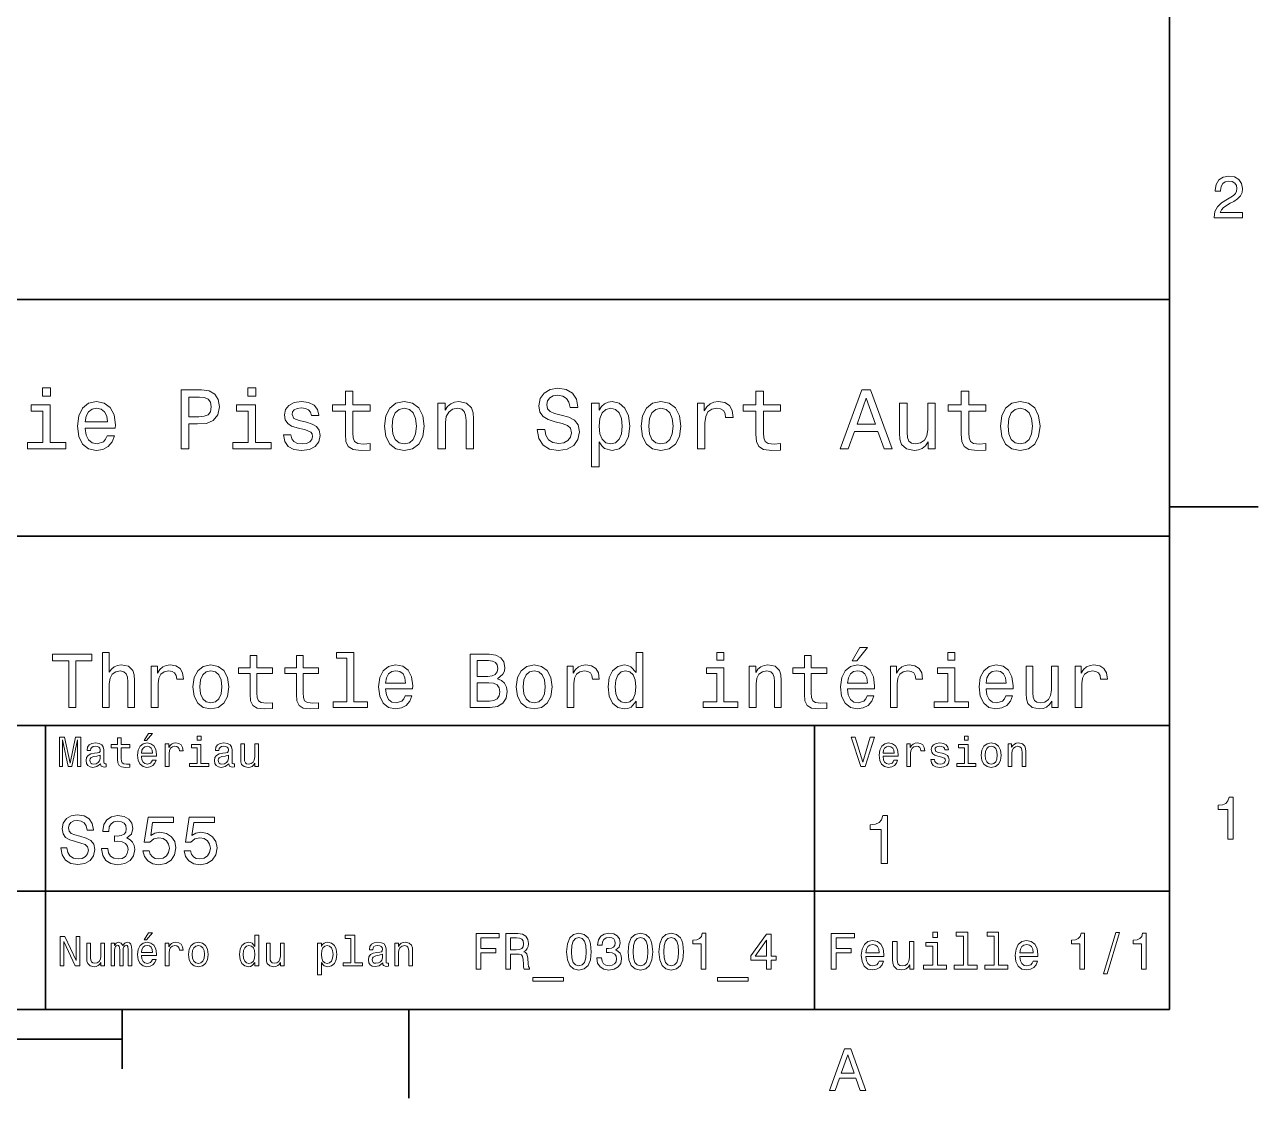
# Model space of a CAD drawing. Extents: x 0 to 297, y 0 to 210.
# Drawn here: x 190.3 to 294.5, y 2.5 to 93.2 of the extents above; entities that cross this region are included whole.
import ezdxf

# ---------------------------------------------------------------- set-up
doc = ezdxf.new("R2010")
doc.units = 0

msp = doc.modelspace()

# ---------------------------------------------------------------- linework, layer by layer
at = {"color": 7, "lineweight": 35}
for p, q in [((287, 10), (287, 200)), ((97, 70), (287, 70)), ((287, 70), (287, 10)), ((162, 50), (287, 50)), ((162, 34), (287, 34)), ((257, 10), (257, 34)), ((162, 20), (287, 20)), ((10, 10), (287, 10)), ((97, 10), (287, 10)), ((98.5, 7.5), (198.5, 7.5))]:
    msp.add_line(p, q, dxfattribs=at)
at = {"color": 7, "lineweight": 35, "ltscale": 0.1875}
for p, q in [((287, 52.5), (294.5, 52.5)), ((222.699997, 10), (222.699997, 2.5))]:
    msp.add_line(p, q, dxfattribs=at)
at = {"color": 7, "lineweight": 35, "ltscale": 0.35}
msp.add_line((192, 20), (192, 34), dxfattribs=at)
at = {"color": 7, "lineweight": 35, "ltscale": 0.25}
msp.add_line((192, 10), (192, 20), dxfattribs=at)
at = {"color": 7, "lineweight": 35, "ltscale": 0.125}
msp.add_line((198.5, 10), (198.5, 5), dxfattribs=at)
at = {"color": 7, "lineweight": 13}
for points in [[(290.76947, 76.916786), (293.175079, 76.916786), (293.175079, 77.350502), (291.273773, 77.350502), (291.3797, 77.587532), (291.561249, 77.784218), (292.121033, 78.142288), (292.418579, 78.293587), (292.751434, 78.510445), (292.988464, 78.762604), (293.124634, 79.060158), (293.175079, 79.398056), (293.089355, 79.821686), (292.852325, 80.154541), (292.489197, 80.366356), (292.020172, 80.442001), (291.536041, 80.35627), (291.167877, 80.119232), (290.930847, 79.740997), (290.850159, 79.241714), (290.850159, 79.171112), (291.309082, 79.171112), (291.309082, 79.211456), (291.354462, 79.554398), (291.490631, 79.806557), (291.707489, 79.967941), (291.994965, 80.023415), (292.287476, 79.972984), (292.504333, 79.846901), (292.645538, 79.650215), (292.695984, 79.403099), (292.660675, 79.171112), (292.56485, 78.974426), (292.403473, 78.802956), (292.181549, 78.651657), (291.884003, 78.490273), (291.389771, 78.177589), (291.041779, 77.844742), (290.835022, 77.441284), (290.76947, 76.931915)], [(192.439484, 62.554031), (191.769455, 62.554031), (191.769455, 61.833572), (192.439484, 61.833572)], [(209.788177, 62.554031), (209.118149, 62.554031), (209.118149, 61.833572), (209.788177, 61.833572)], [(203.462524, 57.381123), (204.125351, 57.381123), (204.125351, 59.492073), (204.860229, 59.492073), (205.602295, 59.528095), (206.193085, 59.780258), (206.574921, 60.270172), (206.704605, 60.940201), (206.603745, 61.559795), (206.315552, 62.013687), (205.840057, 62.287464), (205.191635, 62.381123), (203.462524, 62.381123)], [(205.01152, 61.76873), (205.443802, 61.725502), (205.760803, 61.588615), (205.94812, 61.336452), (206.01297, 60.940201), (205.940918, 60.522331), (205.746399, 60.270172), (205.414978, 60.140488), (204.96109, 60.104465), (204.125351, 60.104465), (204.125351, 61.76873)], [(217.353027, 60.579971), (217.353027, 58.64193), (217.396255, 58.015129), (217.597992, 57.582851), (218.001434, 57.330688), (218.685883, 57.244236), (219.43515, 57.280258), (219.43515, 57.827808), (218.887604, 57.78458), (218.390488, 57.842216), (218.123917, 58.022331), (218.008652, 58.324928), (217.98703, 58.75), (217.98703, 60.579971), (219.43515, 60.579971), (219.43515, 61.120316), (217.98703, 61.120316), (217.98703, 62.251438), (217.353027, 62.251438), (217.353027, 61.120316), (216.257935, 61.120316), (216.257935, 60.579971)], [(234.20462, 59.030979), (233.548996, 59.030979), (233.693085, 58.267288), (234.053314, 57.70533), (234.608078, 57.366714), (235.357361, 57.244236), (236.099426, 57.359509), (236.654175, 57.67651), (237.007202, 58.17363), (237.136902, 58.82925), (237.028824, 59.420029), (236.726227, 59.801872), (236.236313, 60.054031), (235.580704, 60.241352), (235.018738, 60.378242), (234.651306, 60.536743), (234.442368, 60.767288), (234.377533, 61.127522), (234.442368, 61.451729), (234.629684, 61.696686), (234.917877, 61.862389), (235.314133, 61.920029), (235.71759, 61.84798), (236.034592, 61.653458), (236.24353, 61.32925), (236.344391, 60.889767), (237, 60.889767), (237, 60.904179), (236.884735, 61.581409), (236.546112, 62.085732), (236.01297, 62.402737), (235.292511, 62.510807), (234.644104, 62.402737), (234.139771, 62.100143), (233.815567, 61.631844), (233.700287, 61.026657), (233.793961, 60.486309), (234.067734, 60.118874), (234.5, 59.873917), (235.09079, 59.6866), (235.674362, 59.520893), (236.113831, 59.362389), (236.380402, 59.131844), (236.47406, 58.757202), (236.387619, 58.375359), (236.164276, 58.087173), (235.825653, 57.907059), (235.386169, 57.849422), (234.896255, 57.928673), (234.521622, 58.159222), (234.283875, 58.533859)], [(252.05043, 60.579971), (252.05043, 58.64193), (252.093658, 58.015129), (252.29538, 57.582851), (252.698853, 57.330688), (253.383286, 57.244236), (254.132568, 57.280258), (254.132568, 57.827808), (253.585022, 57.78458), (253.087891, 57.842216), (252.82132, 58.022331), (252.706055, 58.324928), (252.684448, 58.75), (252.684448, 60.579971), (254.132568, 60.579971), (254.132568, 61.120316), (252.684448, 61.120316), (252.684448, 62.251438), (252.05043, 62.251438), (252.05043, 61.120316), (250.955322, 61.120316), (250.955322, 60.579971)], [(259.175781, 57.381123), (259.838623, 57.381123), (260.364563, 58.850864), (262.360229, 58.850864), (262.886169, 57.381123), (263.563416, 57.381123), (261.733429, 62.388329), (260.998566, 62.388329)], [(260.595093, 59.463257), (261.365997, 61.667866), (262.136902, 59.463257)], [(269.399109, 60.579971), (269.399109, 58.64193), (269.442352, 58.015129), (269.644073, 57.582851), (270.047546, 57.330688), (270.731995, 57.244236), (271.481262, 57.280258), (271.481262, 57.827808), (270.933716, 57.78458), (270.436584, 57.842216), (270.170013, 58.022331), (270.054749, 58.324928), (270.033142, 58.75), (270.033142, 60.579971), (271.481262, 60.579971), (271.481262, 61.120316), (270.033142, 61.120316), (270.033142, 62.251438), (269.399109, 62.251438), (269.399109, 61.120316), (268.304016, 61.120316), (268.304016, 60.579971)], [(192.417862, 57.914265), (192.417862, 61.120316), (190.789627, 61.120316), (190.789627, 60.579971), (191.783859, 60.579971), (191.783859, 57.914265), (190.48703, 57.914265), (190.48703, 57.381123), (193.729111, 57.381123), (193.729111, 57.914265)], [(195.37175, 59.131844), (197.907776, 59.131844), (197.914978, 59.427231), (197.799713, 60.255764), (197.482712, 60.875359), (196.978378, 61.25), (196.30835, 61.386887), (195.65274, 61.242794), (195.148407, 60.839336), (194.824203, 60.183716), (194.708923, 59.319164), (194.817001, 58.432995), (195.141205, 57.78458), (195.638321, 57.381123), (196.286743, 57.244236), (196.848694, 57.337894), (197.309799, 57.582851), (197.648407, 57.971901), (197.842941, 58.490631), (197.216141, 58.490631), (197.086456, 58.20245), (196.899139, 57.986309), (196.365997, 57.8134), (195.955322, 57.892651), (195.645538, 58.14481), (195.443802, 58.555473), (195.37175, 59.110229)], [(195.37175, 59.664986), (195.451004, 60.162102), (195.645538, 60.529537), (195.940918, 60.75288), (196.329971, 60.83213), (196.711807, 60.75288), (197.007202, 60.529537), (197.187317, 60.162102), (197.252167, 59.664986)], [(209.766571, 57.914265), (209.766571, 61.120316), (208.138321, 61.120316), (208.138321, 60.579971), (209.132568, 60.579971), (209.132568, 57.914265), (207.835724, 57.914265), (207.835724, 57.381123), (211.077805, 57.381123), (211.077805, 57.914265)], [(214.060516, 59.636166), (213.44812, 59.780258), (212.994232, 59.945965), (212.842941, 60.28458), (212.886169, 60.522331), (213.03746, 60.695244), (213.282425, 60.803314), (213.635437, 60.846542), (213.97406, 60.803314), (214.240631, 60.67363), (214.413544, 60.479107), (214.485596, 60.219738), (215.105194, 60.219738), (215.105194, 60.23415), (214.997116, 60.70245), (214.701721, 61.069885), (214.240631, 61.30043), (213.635437, 61.386887), (213.023056, 61.30043), (212.57637, 61.062679), (212.29538, 60.709652), (212.208939, 60.262966), (212.273773, 59.830688), (212.475494, 59.528095), (212.806915, 59.311958), (213.289627, 59.16066), (213.995682, 58.987751), (214.427948, 58.807636), (214.543228, 58.663544), (214.586456, 58.447407), (214.521606, 58.180836), (214.348694, 57.979107), (214.067719, 57.849422), (213.693085, 57.806194), (213.296829, 57.849422), (213.008636, 58.000721), (212.814117, 58.245674), (212.734863, 58.584293), (212.122482, 58.584293), (212.223343, 58.007923), (212.518738, 57.590057), (212.98703, 57.337894), (213.635437, 57.244236), (214.312683, 57.337894), (214.809799, 57.590057), (215.112396, 57.993515), (215.220459, 58.519451), (215.141205, 58.973343), (214.917862, 59.283138), (214.55043, 59.484871)], [(220.65274, 59.311958), (220.768005, 58.432995), (221.099426, 57.78458), (221.625366, 57.381123), (222.331421, 57.244236), (223.030258, 57.381123), (223.556198, 57.777374), (223.887604, 58.425793), (224.010086, 59.311958), (223.887604, 60.190922), (223.556198, 60.846542), (223.030258, 61.242794), (222.331421, 61.386887), (221.625366, 61.242794), (221.099426, 60.839336), (220.768005, 60.190922)], [(221.301147, 59.319164), (221.365997, 59.967579), (221.567719, 60.435879), (221.891937, 60.72406), (222.331421, 60.824928), (222.763687, 60.72406), (223.087891, 60.443081), (223.289627, 59.967579), (223.361679, 59.319164), (223.289627, 58.663544), (223.087891, 58.188038), (222.763687, 57.899853), (222.331421, 57.806194), (221.891937, 57.899853), (221.567719, 58.188038), (221.365997, 58.663544)], [(225.177246, 57.381123), (225.811249, 57.381123), (225.811249, 59.614552), (225.876083, 60.12608), (226.085022, 60.500717), (226.409225, 60.731266), (226.841507, 60.817722), (227.187317, 60.745674), (227.403458, 60.551151), (227.511536, 60.226944), (227.547546, 59.794666), (227.547546, 57.381123), (228.181564, 57.381123), (228.181564, 59.924351), (228.15274, 60.435879), (228.023056, 60.86095), (227.597992, 61.25), (226.935165, 61.386887), (226.567719, 61.336452), (226.257935, 61.199566), (225.991364, 60.969017), (225.782425, 60.659222), (225.782425, 61.25), (225.177246, 61.25)], [(238.786743, 60.652016), (238.786743, 61.25), (238.15274, 61.25), (238.15274, 55.882565), (238.786743, 55.882565), (238.786743, 57.971901), (239.010101, 57.633286), (239.262253, 57.409943), (239.896271, 57.244236), (240.50145, 57.381123), (240.976959, 57.791786), (241.286743, 58.440201), (241.402023, 59.319164), (241.286743, 60.190922), (240.976959, 60.839336), (240.50145, 61.242794), (239.896271, 61.386887), (239.550446, 61.343658), (239.255051, 61.206772), (239.002899, 60.976223)], [(239.788193, 57.8134), (239.363129, 57.907059), (239.053314, 58.195244), (238.858795, 58.663544), (238.793945, 59.319164), (238.858795, 59.967579), (239.053314, 60.435879), (239.363129, 60.716858), (239.788193, 60.817722), (240.177246, 60.716858), (240.48703, 60.428673), (240.681564, 59.960373), (240.753601, 59.319164), (240.681564, 58.67075), (240.48703, 58.195244), (240.177246, 57.907059)], [(242.338623, 59.311958), (242.453888, 58.432995), (242.785309, 57.78458), (243.311249, 57.381123), (244.017303, 57.244236), (244.716141, 57.381123), (245.242081, 57.777374), (245.573486, 58.425793), (245.695969, 59.311958), (245.573486, 60.190922), (245.242081, 60.846542), (244.716141, 61.242794), (244.017303, 61.386887), (243.311249, 61.242794), (242.785309, 60.839336), (242.453888, 60.190922)], [(242.98703, 59.319164), (243.05188, 59.967579), (243.253601, 60.435879), (243.57782, 60.72406), (244.017303, 60.824928), (244.449585, 60.72406), (244.773773, 60.443081), (244.97551, 59.967579), (245.047546, 59.319164), (244.97551, 58.663544), (244.773773, 58.188038), (244.449585, 57.899853), (244.017303, 57.806194), (243.57782, 57.899853), (243.253601, 58.188038), (243.05188, 58.663544)], [(247.100861, 57.381123), (247.734863, 57.381123), (247.734863, 59.592937), (247.799713, 60.12608), (247.994232, 60.507923), (248.311249, 60.738472), (248.736313, 60.817722), (249.053314, 60.767288), (249.291077, 60.623199), (249.435165, 60.378242), (249.485596, 60.046829), (250.126801, 60.046829), (250.040344, 60.630402), (249.802597, 61.048271), (249.406342, 61.30043), (248.865997, 61.386887), (248.498566, 61.32925), (248.181549, 61.185158), (247.900574, 60.940201), (247.677246, 60.608788), (247.677246, 61.25), (247.100861, 61.25)], [(267.194519, 61.25), (266.560516, 61.25), (266.560516, 59.016571), (266.488464, 58.497837), (266.279541, 58.123196), (265.955322, 57.892651), (265.530243, 57.820602), (265.19165, 57.878242), (264.975494, 58.051151), (264.853027, 58.346542), (264.824219, 58.764408), (264.824219, 61.25), (264.190186, 61.25), (264.190186, 58.706772), (264.211792, 58.195244), (264.348694, 57.770172), (264.766571, 57.381123), (265.436584, 57.244236), (265.796814, 57.294666), (266.106628, 57.424351), (266.373199, 57.647694), (266.589325, 57.971901), (266.589325, 57.381123), (267.194519, 57.381123)], [(272.698853, 59.311958), (272.814117, 58.432995), (273.145508, 57.78458), (273.671448, 57.381123), (274.377502, 57.244236), (275.076355, 57.381123), (275.602295, 57.777374), (275.933716, 58.425793), (276.056183, 59.311958), (275.933716, 60.190922), (275.602295, 60.846542), (275.076355, 61.242794), (274.377502, 61.386887), (273.671448, 61.242794), (273.145508, 60.839336), (272.814117, 60.190922)], [(273.34726, 59.319164), (273.412109, 59.967579), (273.613831, 60.435879), (273.938019, 60.72406), (274.377502, 60.824928), (274.809784, 60.72406), (275.134003, 60.443081), (275.335724, 59.967579), (275.407776, 59.319164), (275.335724, 58.663544), (275.134003, 58.188038), (274.809784, 57.899853), (274.377502, 57.806194), (273.938019, 57.899853), (273.613831, 58.188038), (273.412109, 58.663544)], [(193.97406, 35.530258), (194.570602, 35.530258), (194.570602, 39.485588), (195.932281, 39.485588), (195.932281, 40.030258), (192.605911, 40.030258), (192.605911, 39.485588), (193.97406, 39.485588)], [(196.833572, 35.530258), (197.404175, 35.530258), (197.404175, 37.540344), (197.46254, 38.000721), (197.650574, 38.337894), (197.942368, 38.545387), (198.331421, 38.623199), (198.642654, 38.558357), (198.837173, 38.383286), (198.934433, 38.091499), (198.966858, 37.70245), (198.966858, 35.530258), (199.53746, 35.530258), (199.53746, 37.819164), (199.511536, 38.279537), (199.394806, 38.662102), (199.012253, 39.012245), (198.41571, 39.135445), (198.091492, 39.090057), (197.812683, 38.966858), (197.579254, 38.772331), (197.404175, 38.506485), (197.404175, 40.185879), (196.833572, 40.185879)], [(209.309082, 38.409222), (209.309082, 36.664986), (209.347977, 36.100864), (209.529541, 35.711815), (209.892654, 35.484871), (210.508636, 35.407059), (211.182999, 35.43948), (211.182999, 35.932274), (210.690201, 35.893372), (210.242798, 35.945244), (210.002884, 36.107349), (209.899139, 36.379681), (209.879684, 36.762245), (209.879684, 38.409222), (211.182999, 38.409222), (211.182999, 38.895531), (209.879684, 38.895531), (209.879684, 39.913544), (209.309082, 39.913544), (209.309082, 38.895531), (208.323486, 38.895531), (208.323486, 38.409222)], [(213.21254, 38.409222), (213.21254, 36.664986), (213.251434, 36.100864), (213.432999, 35.711815), (213.796112, 35.484871), (214.412109, 35.407059), (215.086456, 35.43948), (215.086456, 35.932274), (214.593658, 35.893372), (214.146255, 35.945244), (213.906342, 36.107349), (213.802597, 36.379681), (213.783142, 36.762245), (213.783142, 38.409222), (215.086456, 38.409222), (215.086456, 38.895531), (213.783142, 38.895531), (213.783142, 39.913544), (213.21254, 39.913544), (213.21254, 38.895531), (212.226944, 38.895531), (212.226944, 38.409222)], [(217.485596, 39.706051), (217.485596, 36.010086), (216.311951, 36.010086), (216.311951, 35.530258), (219.223343, 35.530258), (219.223343, 36.010086), (218.056198, 36.010086), (218.056198, 40.185879), (216.590775, 40.185879), (216.590775, 39.706051)], [(230.213974, 37.961815), (230.667862, 38.337894), (230.784576, 38.590778), (230.823486, 38.902016), (230.739197, 39.388329), (230.486313, 39.738472), (230.077805, 39.95245), (229.507202, 40.030258), (227.905609, 40.030258), (227.905609, 35.530258), (229.597977, 35.530258), (230.201004, 35.621037), (230.648407, 35.886887), (230.927231, 36.308357), (231.02449, 36.87896), (230.966125, 37.261528), (230.810516, 37.57925), (230.557632, 37.812679)], [(241.911377, 36.068443), (241.911377, 35.530258), (242.481995, 35.530258), (242.481995, 40.185879), (241.917862, 40.185879), (241.917862, 38.480545), (241.483429, 38.973343), (241.217575, 39.090057), (240.912811, 39.135445), (240.361664, 39.005764), (239.933716, 38.642651), (239.654907, 38.059078), (239.557632, 37.274494), (239.654907, 36.489914), (239.933716, 35.899857), (240.361664, 35.530258), (240.912811, 35.407059), (241.217575, 35.45245), (241.489914, 35.569164)], [(249.342224, 40.185879), (248.739197, 40.185879), (248.739197, 39.537464), (249.342224, 39.537464)], [(256.150574, 38.409222), (256.150574, 36.664986), (256.189484, 36.100864), (256.371033, 35.711815), (256.734131, 35.484871), (257.350159, 35.407059), (258.024475, 35.43948), (258.024475, 35.932274), (257.531677, 35.893372), (257.08429, 35.945244), (256.84436, 36.107349), (256.740631, 36.379681), (256.721191, 36.762245), (256.721191, 38.409222), (258.024475, 38.409222), (258.024475, 38.895531), (256.721191, 38.895531), (256.721191, 39.913544), (256.150574, 39.913544), (256.150574, 38.895531), (255.164978, 38.895531), (255.164978, 38.409222)], [(260.183716, 39.485588), (260.566284, 39.485588), (261.46759, 40.587894), (260.832123, 40.587894)], [(268.859497, 40.185879), (268.25647, 40.185879), (268.25647, 39.537464), (268.859497, 39.537464)], [(200.951004, 35.530258), (201.521606, 35.530258), (201.521606, 37.520893), (201.579971, 38.000721), (201.755035, 38.344379), (202.040344, 38.551872), (202.422913, 38.623199), (202.708221, 38.577808), (202.922195, 38.448124), (203.05188, 38.227665), (203.09726, 37.929394), (203.674347, 37.929394), (203.596542, 38.454609), (203.382568, 38.830692), (203.02594, 39.057636), (202.539627, 39.135445), (202.208939, 39.083572), (201.92363, 38.953888), (201.670746, 38.733429), (201.469742, 38.435158), (201.469742, 39.012245), (200.951004, 39.012245)], [(204.471893, 37.268009), (204.575653, 36.476944), (204.873917, 35.893372), (205.34726, 35.530258), (205.982712, 35.407059), (206.611664, 35.530258), (207.085022, 35.886887), (207.383286, 36.470459), (207.493515, 37.268009), (207.383286, 38.059078), (207.085022, 38.649136), (206.611664, 39.005764), (205.982712, 39.135445), (205.34726, 39.005764), (204.873917, 38.642651), (204.575653, 38.059078)], [(205.055481, 37.274494), (205.113831, 37.858067), (205.29538, 38.279537), (205.587173, 38.538902), (205.982712, 38.629681), (206.371765, 38.538902), (206.663544, 38.286022), (206.845093, 37.858067), (206.909943, 37.274494), (206.845093, 36.684437), (206.663544, 36.256481), (206.371765, 35.997116), (205.982712, 35.912823), (205.587173, 35.997116), (205.29538, 36.256481), (205.113831, 36.684437)], [(220.753601, 37.105907), (223.036011, 37.105907), (223.042511, 37.371758), (222.938751, 38.117435), (222.653458, 38.675072), (222.19957, 39.012245), (221.596542, 39.135445), (221.006485, 39.005764), (220.552582, 38.642651), (220.260803, 38.052593), (220.157059, 37.274494), (220.254318, 36.476944), (220.546112, 35.893372), (220.993515, 35.530258), (221.577087, 35.407059), (222.082855, 35.491352), (222.497833, 35.711815), (222.802582, 36.061958), (222.977661, 36.528816), (222.413544, 36.528816), (222.296829, 36.269451), (222.128235, 36.074928), (221.648407, 35.919308), (221.278809, 35.990631), (221, 36.217579), (220.818436, 36.587173), (220.753601, 37.086452)], [(220.753601, 37.585735), (220.824921, 38.033138), (221, 38.363831), (221.265839, 38.564842), (221.615997, 38.636166), (221.959656, 38.564842), (222.225494, 38.363831), (222.387604, 38.033138), (222.445953, 37.585735)], [(229.384003, 38.162823), (228.502167, 38.162823), (228.502167, 39.492073), (229.435883, 39.492073), (229.786011, 39.453171), (230.03241, 39.336452), (230.181549, 39.135445), (230.233429, 38.837173), (230.175064, 38.538902), (230.01944, 38.331409), (229.753601, 38.201729)], [(231.796112, 37.268009), (231.899857, 36.476944), (232.19812, 35.893372), (232.671463, 35.530258), (233.306915, 35.407059), (233.935883, 35.530258), (234.40921, 35.886887), (234.707489, 36.470459), (234.817719, 37.268009), (234.707489, 38.059078), (234.40921, 38.649136), (233.935883, 39.005764), (233.306915, 39.135445), (232.671463, 39.005764), (232.19812, 38.642651), (231.899857, 38.059078)], [(232.379669, 37.274494), (232.438034, 37.858067), (232.619598, 38.279537), (232.911377, 38.538902), (233.306915, 38.629681), (233.695953, 38.538902), (233.987747, 38.286022), (234.169312, 37.858067), (234.234146, 37.274494), (234.169312, 36.684437), (233.987747, 36.256481), (233.695953, 35.997116), (233.306915, 35.912823), (232.911377, 35.997116), (232.619598, 36.256481), (232.438034, 36.684437)], [(236.082123, 35.530258), (236.65274, 35.530258), (236.65274, 37.520893), (236.71109, 38.000721), (236.886169, 38.344379), (237.171478, 38.551872), (237.554031, 38.623199), (237.839325, 38.577808), (238.053314, 38.448124), (238.182999, 38.227665), (238.228394, 37.929394), (238.805481, 37.929394), (238.727661, 38.454609), (238.513687, 38.830692), (238.157059, 39.057636), (237.670746, 39.135445), (237.340057, 39.083572), (237.054749, 38.953888), (236.80188, 38.733429), (236.600861, 38.435158), (236.600861, 39.012245), (236.082123, 39.012245)], [(241.010086, 38.623199), (241.386169, 38.532421), (241.671478, 38.279537), (241.840057, 37.858067), (241.904907, 37.274494), (241.840057, 36.684437), (241.671478, 36.262966), (241.386169, 36.003601), (241.010086, 35.919308), (240.653458, 36.003601), (240.381119, 36.262966), (240.199554, 36.690922), (240.141205, 37.274494), (240.199554, 37.851585), (240.381119, 38.273052), (240.653458, 38.532421)], [(249.322754, 36.010086), (249.322754, 38.895531), (247.857346, 38.895531), (247.857346, 38.409222), (248.752167, 38.409222), (248.752167, 36.010086), (247.585022, 36.010086), (247.585022, 35.530258), (250.502869, 35.530258), (250.502869, 36.010086)], [(251.481995, 35.530258), (252.052582, 35.530258), (252.052582, 37.540344), (252.110947, 38.000721), (252.298981, 38.337894), (252.590775, 38.545387), (252.979828, 38.623199), (253.291061, 38.558357), (253.485596, 38.383286), (253.582855, 38.091499), (253.615265, 37.70245), (253.615265, 35.530258), (254.185883, 35.530258), (254.185883, 37.819164), (254.159943, 38.279537), (254.043213, 38.662102), (253.66066, 39.012245), (253.064117, 39.135445), (252.733429, 39.090057), (252.454605, 38.966858), (252.214691, 38.759365), (252.026657, 38.480545), (252.026657, 39.012245), (251.481995, 39.012245)], [(259.788177, 37.105907), (262.070618, 37.105907), (262.077087, 37.371758), (261.973328, 38.117435), (261.688049, 38.675072), (261.234131, 39.012245), (260.631104, 39.135445), (260.041077, 39.005764), (259.587158, 38.642651), (259.29538, 38.052593), (259.19165, 37.274494), (259.28891, 36.476944), (259.580688, 35.893372), (260.028076, 35.530258), (260.611664, 35.407059), (261.117432, 35.491352), (261.53241, 35.711815), (261.837158, 36.061958), (262.012238, 36.528816), (261.44812, 36.528816), (261.331421, 36.269451), (261.162811, 36.074928), (260.682983, 35.919308), (260.313385, 35.990631), (260.034576, 36.217579), (259.853027, 36.587173), (259.788177, 37.086452)], [(259.788177, 37.585735), (259.859497, 38.033138), (260.034576, 38.363831), (260.300415, 38.564842), (260.650574, 38.636166), (260.994232, 38.564842), (261.260071, 38.363831), (261.42218, 38.033138), (261.48053, 37.585735)], [(263.406342, 35.530258), (263.976929, 35.530258), (263.976929, 37.520893), (264.035278, 38.000721), (264.210388, 38.344379), (264.495667, 38.551872), (264.878235, 38.623199), (265.163544, 38.577808), (265.377502, 38.448124), (265.507202, 38.227665), (265.552582, 37.929394), (266.129669, 37.929394), (266.05188, 38.454609), (265.837891, 38.830692), (265.481262, 39.057636), (264.994934, 39.135445), (264.664246, 39.083572), (264.378967, 38.953888), (264.126068, 38.733429), (263.925049, 38.435158), (263.925049, 39.012245), (263.406342, 39.012245)], [(268.840057, 36.010086), (268.840057, 38.895531), (267.374634, 38.895531), (267.374634, 38.409222), (268.26944, 38.409222), (268.26944, 36.010086), (267.102295, 36.010086), (267.102295, 35.530258), (270.020172, 35.530258), (270.020172, 36.010086)], [(271.498535, 37.105907), (273.780975, 37.105907), (273.787476, 37.371758), (273.683716, 38.117435), (273.398407, 38.675072), (272.944519, 39.012245), (272.341492, 39.135445), (271.751434, 39.005764), (271.297546, 38.642651), (271.005768, 38.052593), (270.902008, 37.274494), (270.999268, 36.476944), (271.291077, 35.893372), (271.738464, 35.530258), (272.322021, 35.407059), (272.82782, 35.491352), (273.242798, 35.711815), (273.547546, 36.061958), (273.722626, 36.528816), (273.158508, 36.528816), (273.041779, 36.269451), (272.873199, 36.074928), (272.393372, 35.919308), (272.023773, 35.990631), (271.744934, 36.217579), (271.563385, 36.587173), (271.498535, 37.086452)], [(271.498535, 37.585735), (271.569885, 38.033138), (271.744934, 38.363831), (272.010803, 38.564842), (272.360962, 38.636166), (272.70459, 38.564842), (272.970459, 38.363831), (273.132568, 38.033138), (273.190918, 37.585735)], [(277.587158, 39.012245), (277.016571, 39.012245), (277.016571, 37.002159), (276.951721, 36.535301), (276.763672, 36.198124), (276.471893, 35.990631), (276.089325, 35.925793), (275.784576, 35.977665), (275.590057, 36.133286), (275.479828, 36.399136), (275.453888, 36.775215), (275.453888, 39.012245), (274.88327, 39.012245), (274.88327, 36.723343), (274.90274, 36.262966), (275.02594, 35.880402), (275.402008, 35.530258), (276.005035, 35.407059), (276.329254, 35.45245), (276.608063, 35.569164), (276.847961, 35.770172), (277.042511, 36.061958), (277.042511, 35.530258), (277.587158, 35.530258)], [(279.020172, 35.530258), (279.590759, 35.530258), (279.590759, 37.520893), (279.649109, 38.000721), (279.824219, 38.344379), (280.109497, 38.551872), (280.492065, 38.623199), (280.777374, 38.577808), (280.991333, 38.448124), (281.121033, 38.227665), (281.166412, 37.929394), (281.7435, 37.929394), (281.66571, 38.454609), (281.451721, 38.830692), (281.095093, 39.057636), (280.608765, 39.135445), (280.278076, 39.083572), (279.992798, 38.953888), (279.739899, 38.733429), (279.538879, 38.435158), (279.538879, 39.012245), (279.020172, 39.012245)], [(229.526657, 36.068443), (228.502167, 36.068443), (228.502167, 37.618156), (229.468292, 37.618156), (229.876801, 37.572765), (230.168579, 37.4366), (230.343658, 37.203171), (230.402008, 36.865993), (230.343658, 36.509365), (230.181549, 36.262966), (229.90921, 36.113831)], [(193.183716, 30.530979), (193.46109, 30.530979), (193.46109, 32.80043), (193.929398, 30.530979), (194.239197, 30.530979), (194.703888, 32.80043), (194.703888, 30.530979), (194.984863, 30.530979), (194.984863, 33.030979), (194.545395, 33.030979), (194.08429, 30.826368), (193.626801, 33.030979), (193.183716, 33.030979)], [(196.656342, 30.78314), (196.656342, 30.772333), (196.674347, 30.649855), (196.728394, 30.5634), (196.955338, 30.494957), (197.131851, 30.523775), (197.131851, 30.768732), (197.056198, 30.757925), (196.955338, 30.804754), (196.937317, 30.948847), (196.937317, 31.950287), (196.894089, 32.206051), (196.768005, 32.386166), (196.548264, 32.494236), (196.23848, 32.533859), (195.935883, 32.490635), (195.71254, 32.368156), (195.572052, 32.177231), (195.525223, 31.925072), (195.525223, 31.903458), (195.809799, 31.903458), (195.835022, 32.054756), (195.914261, 32.162823), (196.043945, 32.227665), (196.227661, 32.25288), (196.404175, 32.234871), (196.530258, 32.180836), (196.605911, 32.087173), (196.631119, 31.957493), (196.616714, 31.806194), (196.559082, 31.730547), (196.414978, 31.694523), (196.144806, 31.665705), (195.835022, 31.600864), (195.61528, 31.48559), (195.485596, 31.305475), (195.445969, 31.038904), (195.481995, 30.801151), (195.593658, 30.62464), (195.773773, 30.512968), (196.022339, 30.473343), (196.357346, 30.54899)], [(198.100861, 32.130402), (198.100861, 31.161383), (198.122482, 30.847982), (198.223343, 30.631844), (198.425079, 30.505762), (198.767288, 30.462536), (199.141937, 30.480547), (199.141937, 30.754322), (198.868149, 30.732708), (198.619598, 30.761526), (198.486313, 30.851583), (198.42868, 31.002882), (198.417862, 31.215418), (198.417862, 32.130402), (199.141937, 32.130402), (199.141937, 32.400574), (198.417862, 32.400574), (198.417862, 32.966137), (198.100861, 32.966137), (198.100861, 32.400574), (197.553314, 32.400574), (197.553314, 32.130402)], [(200.121765, 31.40634), (201.389771, 31.40634), (201.393372, 31.554033), (201.335739, 31.9683), (201.177231, 32.278099), (200.925079, 32.465416), (200.590057, 32.533859), (200.262253, 32.461815), (200.010086, 32.260086), (199.847977, 31.932276), (199.790344, 31.5), (199.844376, 31.056915), (200.006485, 30.732708), (200.255051, 30.530979), (200.579254, 30.462536), (200.860229, 30.509365), (201.090775, 30.631844), (201.260086, 30.826368), (201.357346, 31.085733), (201.043945, 31.085733), (200.979111, 30.941643), (200.885452, 30.833572), (200.618881, 30.747118), (200.413544, 30.786743), (200.258652, 30.912823), (200.157776, 31.118155), (200.121765, 31.395533)], [(200.341492, 32.728386), (200.554031, 32.728386), (201.054749, 33.340778), (200.701736, 33.340778)], [(202.131851, 30.530979), (202.448853, 30.530979), (202.448853, 31.636887), (202.481262, 31.903458), (202.578537, 32.094379), (202.73703, 32.209652), (202.94957, 32.249279), (203.108063, 32.224064), (203.226944, 32.152016), (203.298996, 32.029537), (203.324203, 31.863832), (203.644806, 31.863832), (203.601593, 32.155621), (203.482712, 32.364552), (203.284576, 32.490635), (203.014404, 32.533859), (202.830688, 32.505043), (202.672195, 32.432995), (202.531708, 32.310516), (202.420029, 32.144814), (202.420029, 32.465416), (202.131851, 32.465416)], [(205.150574, 30.79755), (205.150574, 32.400574), (204.336456, 32.400574), (204.336456, 32.130402), (204.833572, 32.130402), (204.833572, 30.79755), (204.185165, 30.79755), (204.185165, 30.530979), (205.806198, 30.530979), (205.806198, 30.79755)], [(205.161377, 33.117435), (204.82637, 33.117435), (204.82637, 32.757202), (205.161377, 32.757202)], [(207.499283, 30.78314), (207.499283, 30.772333), (207.517288, 30.649855), (207.57132, 30.5634), (207.798264, 30.494957), (207.974777, 30.523775), (207.974777, 30.768732), (207.899139, 30.757925), (207.798264, 30.804754), (207.780258, 30.948847), (207.780258, 31.950287), (207.73703, 32.206051), (207.610947, 32.386166), (207.391205, 32.494236), (207.081406, 32.533859), (206.778824, 32.490635), (206.555481, 32.368156), (206.414978, 32.177231), (206.368149, 31.925072), (206.368149, 31.903458), (206.65274, 31.903458), (206.677948, 32.054756), (206.757202, 32.162823), (206.886887, 32.227665), (207.070602, 32.25288), (207.247116, 32.234871), (207.373199, 32.180836), (207.448853, 32.087173), (207.47406, 31.957493), (207.459656, 31.806194), (207.402023, 31.730547), (207.257919, 31.694523), (206.987747, 31.665705), (206.677948, 31.600864), (206.458206, 31.48559), (206.328537, 31.305475), (206.28891, 31.038904), (206.324921, 30.801151), (206.4366, 30.62464), (206.616714, 30.512968), (206.86528, 30.473343), (207.200287, 30.54899)], [(210.010086, 32.465416), (209.693085, 32.465416), (209.693085, 31.348703), (209.657059, 31.089336), (209.552597, 30.902016), (209.390488, 30.786743), (209.177948, 30.750719), (209.008636, 30.779539), (208.900574, 30.865993), (208.83934, 31.013687), (208.824921, 31.222622), (208.824921, 32.465416), (208.507919, 32.465416), (208.507919, 31.193804), (208.518738, 30.93804), (208.587173, 30.725504), (208.796112, 30.530979), (209.131119, 30.462536), (209.311234, 30.487751), (209.466141, 30.552593), (209.599426, 30.664265), (209.707489, 30.826368), (209.707489, 30.530979), (210.010086, 30.530979)], [(261.71109, 33.03458), (261.08429, 30.905619), (260.439484, 33.03458), (260.09726, 33.03458), (260.904175, 30.530979), (261.264404, 30.530979), (262.053314, 33.03458)], [(262.784576, 31.40634), (264.052582, 31.40634), (264.056183, 31.554033), (263.998566, 31.9683), (263.840057, 32.278099), (263.587891, 32.465416), (263.252869, 32.533859), (262.925079, 32.461815), (262.672913, 32.260086), (262.510803, 31.932276), (262.453156, 31.5), (262.507202, 31.056915), (262.669312, 30.732708), (262.917877, 30.530979), (263.242065, 30.462536), (263.523041, 30.509365), (263.753601, 30.631844), (263.922913, 30.826368), (264.020172, 31.085733), (263.706787, 31.085733), (263.641937, 30.941643), (263.548279, 30.833572), (263.281708, 30.747118), (263.076355, 30.786743), (262.921478, 30.912823), (262.820618, 31.118155), (262.784576, 31.395533)], [(264.794678, 30.530979), (265.111664, 30.530979), (265.111664, 31.636887), (265.144104, 31.903458), (265.241364, 32.094379), (265.399841, 32.209652), (265.612396, 32.249279), (265.770905, 32.224064), (265.889771, 32.152016), (265.961823, 32.029537), (265.98703, 31.863832), (266.307648, 31.863832), (266.264404, 32.155621), (266.145538, 32.364552), (265.947418, 32.490635), (265.677246, 32.533859), (265.49353, 32.505043), (265.335022, 32.432995), (265.194519, 32.310516), (265.082855, 32.144814), (265.082855, 32.465416), (264.794678, 32.465416)], [(267.791779, 31.658501), (267.485596, 31.730547), (267.258636, 31.8134), (267.182983, 31.982708), (267.20462, 32.101585), (267.280273, 32.188038), (267.40274, 32.242073), (267.579254, 32.263687), (267.748566, 32.242073), (267.881836, 32.177231), (267.968292, 32.079971), (268.004333, 31.950287), (268.314117, 31.950287), (268.314117, 31.957493), (268.260101, 32.191643), (268.112396, 32.375359), (267.881836, 32.490635), (267.579254, 32.533859), (267.273041, 32.490635), (267.049713, 32.371758), (266.90921, 32.195244), (266.865997, 31.971901), (266.898407, 31.755764), (266.999268, 31.604465), (267.164978, 31.496397), (267.406342, 31.420748), (267.759369, 31.334293), (267.975494, 31.244236), (268.033142, 31.17219), (268.054749, 31.064121), (268.022339, 30.930836), (267.935883, 30.829971), (267.79538, 30.765129), (267.608063, 30.743515), (267.409943, 30.765129), (267.265839, 30.840778), (267.168579, 30.963255), (267.128967, 31.132565), (266.822754, 31.132565), (266.873199, 30.844379), (267.020905, 30.635447), (267.255035, 30.509365), (267.579254, 30.462536), (267.917877, 30.509365), (268.166412, 30.635447), (268.317719, 30.837175), (268.371765, 31.100143), (268.332123, 31.327089), (268.220459, 31.481987), (268.036743, 31.582851)], [(269.981995, 30.79755), (269.981995, 32.400574), (269.167877, 32.400574), (269.167877, 32.130402), (269.664978, 32.130402), (269.664978, 30.79755), (269.016571, 30.79755), (269.016571, 30.530979), (270.637604, 30.530979), (270.637604, 30.79755)], [(269.992798, 33.117435), (269.657776, 33.117435), (269.657776, 32.757202), (269.992798, 32.757202)], [(271.087891, 31.496397), (271.145538, 31.056915), (271.311249, 30.732708), (271.574219, 30.530979), (271.927246, 30.462536), (272.276672, 30.530979), (272.539612, 30.729107), (272.705322, 31.053314), (272.766571, 31.496397), (272.705322, 31.935879), (272.539612, 32.263687), (272.276672, 32.461815), (271.927246, 32.533859), (271.574219, 32.461815), (271.311249, 32.260086), (271.145538, 31.935879)], [(273.350159, 30.530979), (273.667145, 30.530979), (273.667145, 31.647694), (273.699554, 31.903458), (273.804047, 32.090778), (273.966125, 32.206051), (274.182281, 32.249279), (274.355194, 32.213257), (274.463257, 32.115993), (274.517303, 31.95389), (274.535309, 31.737751), (274.535309, 30.530979), (274.852295, 30.530979), (274.852295, 31.802593), (274.837891, 32.058357), (274.773041, 32.270893), (274.560516, 32.465416), (274.229095, 32.533859), (274.04538, 32.508644), (273.890503, 32.440201), (273.757202, 32.324928), (273.65274, 32.170029), (273.65274, 32.465416), (273.350159, 32.465416)], [(196.620316, 31.208212), (196.577087, 31.020893), (196.461823, 30.876801), (196.28891, 30.78314), (196.07637, 30.750719), (195.939484, 30.768732), (195.842224, 30.826368), (195.780975, 30.927233), (195.76297, 31.067722), (195.777374, 31.193804), (195.835022, 31.283861), (196.065567, 31.384726), (196.357346, 31.427954), (196.620316, 31.514408)], [(200.121765, 31.672911), (200.161377, 31.921469), (200.258652, 32.105186), (200.406342, 32.216858), (200.600861, 32.256485), (200.791794, 32.216858), (200.939484, 32.105186), (201.029541, 31.921469), (201.061966, 31.672911)], [(207.463257, 31.208212), (207.420029, 31.020893), (207.304749, 30.876801), (207.131851, 30.78314), (206.919312, 30.750719), (206.782425, 30.768732), (206.68515, 30.826368), (206.623917, 30.927233), (206.605911, 31.067722), (206.620316, 31.193804), (206.677948, 31.283861), (206.908508, 31.384726), (207.200287, 31.427954), (207.463257, 31.514408)], [(262.784576, 31.672911), (262.824219, 31.921469), (262.921478, 32.105186), (263.069153, 32.216858), (263.263702, 32.256485), (263.45462, 32.216858), (263.602295, 32.105186), (263.692352, 31.921469), (263.724792, 31.672911)], [(271.412109, 31.5), (271.444519, 31.824207), (271.54538, 32.058357), (271.707489, 32.20245), (271.927246, 32.25288), (272.143372, 32.20245), (272.305481, 32.061958), (272.406342, 31.824207), (272.442352, 31.5), (272.406342, 31.17219), (272.305481, 30.934437), (272.143372, 30.790344), (271.927246, 30.743515), (271.707489, 30.790344), (271.54538, 30.934437), (271.444519, 31.17219)], [(291.909241, 24.416786), (292.368164, 24.416786), (292.368164, 27.942001), (292.025208, 27.942001), (291.934448, 27.634365), (291.752899, 27.427593), (291.475525, 27.306557), (291.092224, 27.266211), (291.092224, 26.90814), (291.909241, 26.90814)], [(193.824203, 23.680117), (193.299713, 23.680117), (193.414978, 23.069164), (193.703171, 22.619596), (194.146973, 22.348703), (194.746399, 22.250721), (195.340057, 22.342941), (195.783859, 22.596542), (196.066284, 22.994238), (196.170029, 23.518732), (196.083572, 23.991356), (195.841492, 24.296831), (195.44957, 24.49856), (194.925079, 24.648417), (194.47551, 24.757925), (194.181549, 24.884727), (194.014404, 25.069164), (193.96254, 25.357349), (194.014404, 25.616714), (194.164261, 25.812681), (194.394806, 25.945246), (194.711823, 25.991356), (195.034576, 25.933718), (195.288177, 25.778099), (195.455338, 25.518732), (195.536026, 25.167149), (196.060516, 25.167149), (196.060516, 25.178675), (195.968292, 25.720463), (195.697403, 26.12392), (195.270889, 26.377522), (194.694519, 26.463978), (194.175797, 26.377522), (193.772339, 26.135448), (193.51297, 25.760807), (193.420746, 25.276657), (193.495682, 24.844381), (193.714691, 24.550434), (194.060516, 24.354467), (194.533142, 24.204613), (195, 24.072046), (195.351578, 23.945246), (195.564835, 23.760807), (195.639771, 23.461096), (195.570602, 23.155621), (195.391937, 22.925074), (195.121033, 22.780981), (194.769455, 22.734871), (194.377518, 22.798271), (194.077805, 22.98271), (193.887604, 23.282421)], [(196.752167, 23.616716), (196.752167, 23.57637), (196.844376, 23.023056), (197.11528, 22.60807), (197.541794, 22.342941), (198.106628, 22.244957), (198.706055, 22.342941), (199.155624, 22.596542), (199.443802, 23), (199.547546, 23.518732), (199.501434, 23.858791), (199.374634, 24.135448), (199.167145, 24.348703), (198.890488, 24.504324), (199.265137, 24.815563), (199.39769, 25.311239), (199.311234, 25.760807), (199.0634, 26.100864), (198.659943, 26.314121), (198.106628, 26.38905), (197.587891, 26.296831), (197.190201, 26.043228), (196.930832, 25.639771), (196.844376, 25.103746), (196.844376, 25.063402), (197.357346, 25.063402), (197.403458, 25.432278), (197.553314, 25.697407), (197.795395, 25.858791), (198.135452, 25.916428), (198.435165, 25.870317), (198.654175, 25.749281), (198.786743, 25.553314), (198.838623, 25.288185), (198.786743, 25.005764), (198.648422, 24.815563), (198.406342, 24.700289), (198.077805, 24.665707), (197.853027, 24.671471), (197.853027, 24.216139), (198.135452, 24.227667), (198.498566, 24.175793), (198.769455, 24.037464), (198.930832, 23.812681), (198.98848, 23.518732), (198.925079, 23.184439), (198.757919, 22.9366), (198.492798, 22.780981), (198.141205, 22.729107), (197.778091, 22.786745), (197.51297, 22.959656), (197.345825, 23.236313), (197.282425, 23.616716)], [(200.244965, 23.40346), (200.371765, 22.930836), (200.654175, 22.56196), (201.069168, 22.331413), (201.599426, 22.244957), (202.181549, 22.348703), (202.636887, 22.631124), (202.925079, 23.080692), (203.034576, 23.657061), (202.9366, 24.193085), (202.659943, 24.613834), (202.227661, 24.884727), (201.668594, 24.98271), (201.236313, 24.913546), (200.902023, 24.723343), (201.0634, 25.801153), (202.815567, 25.801153), (202.815567, 26.273777), (200.677231, 26.273777), (200.360229, 24.152739), (200.82132, 24.152739), (201.155624, 24.423632), (201.582138, 24.521614), (201.951004, 24.458214), (202.233429, 24.273777), (202.412109, 23.991356), (202.47551, 23.628242), (202.412109, 23.265131), (202.227661, 22.98271), (201.945251, 22.804035), (201.582138, 22.740635), (201.276657, 22.780981), (201.040344, 22.913546), (200.867432, 23.121038), (200.780975, 23.40346)], [(203.714691, 23.40346), (203.841492, 22.930836), (204.123917, 22.56196), (204.53891, 22.331413), (205.069168, 22.244957), (205.651291, 22.348703), (206.106628, 22.631124), (206.394806, 23.080692), (206.504318, 23.657061), (206.406342, 24.193085), (206.129684, 24.613834), (205.697403, 24.884727), (205.138336, 24.98271), (204.706055, 24.913546), (204.371765, 24.723343), (204.533142, 25.801153), (206.285309, 25.801153), (206.285309, 26.273777), (204.146973, 26.273777), (203.829971, 24.152739), (204.291061, 24.152739), (204.625366, 24.423632), (205.05188, 24.521614), (205.420746, 24.458214), (205.703171, 24.273777), (205.881851, 23.991356), (205.945251, 23.628242), (205.881851, 23.265131), (205.697403, 22.98271), (205.414978, 22.804035), (205.05188, 22.740635), (204.746399, 22.780981), (204.510086, 22.913546), (204.337173, 23.121038), (204.250717, 23.40346)], [(262.631134, 22.360231), (263.155609, 22.360231), (263.155609, 26.38905), (262.763702, 26.38905), (262.659943, 26.037464), (262.452454, 25.801153), (262.135437, 25.662825), (261.697418, 25.616714), (261.697418, 25.207493), (262.631134, 25.207493)], [(193.26297, 13.690562), (193.561966, 13.690562), (193.561966, 15.740274), (194.520172, 13.690562), (194.905624, 13.690562), (194.905624, 16.190563), (194.603027, 16.190563), (194.603027, 14.14085), (193.655624, 16.190563), (193.26297, 16.190563)], [(197.549713, 13.690562), (197.841492, 13.690562), (197.841492, 14.983789), (197.859512, 15.178314), (197.913544, 15.318804), (197.996399, 15.401657), (198.104462, 15.434078), (198.190918, 15.40526), (198.248566, 15.333214), (198.277374, 15.210735), (198.288177, 15.048632), (198.288177, 13.690562), (198.561966, 13.690562), (198.561966, 14.983789), (198.579971, 15.174712), (198.634003, 15.315202), (198.720459, 15.401657), (198.828537, 15.434078), (198.914978, 15.40526), (198.972626, 15.333214), (199.008652, 15.048632), (199.008652, 13.690562), (199.30043, 13.690562), (199.30043, 15.027018), (199.282425, 15.304395), (199.224777, 15.516932), (199.109512, 15.646614), (198.922195, 15.693444), (198.702454, 15.621398), (198.533142, 15.412464), (198.399857, 15.617796), (198.176514, 15.693444), (197.971176, 15.621398), (197.830688, 15.419669), (197.830688, 15.625), (197.549713, 15.625)], [(200.121765, 14.565923), (201.389771, 14.565923), (201.393372, 14.713617), (201.335739, 15.127882), (201.177231, 15.43768), (200.925079, 15.625), (200.590057, 15.693444), (200.262253, 15.621398), (200.010086, 15.419669), (199.847977, 15.091859), (199.790344, 14.659582), (199.844376, 14.216499), (200.006485, 13.892291), (200.255051, 13.690562), (200.579254, 13.622118), (200.860229, 13.668948), (201.090775, 13.791427), (201.260086, 13.985951), (201.357346, 14.245317), (201.043945, 14.245317), (200.979111, 14.101225), (200.885452, 13.993155), (200.618881, 13.9067), (200.413544, 13.946326), (200.258652, 14.072407), (200.157776, 14.277738), (200.121765, 14.555116)], [(200.341492, 15.887968), (200.554031, 15.887968), (201.054749, 16.50036), (200.701736, 16.50036)], [(202.131851, 13.690562), (202.448853, 13.690562), (202.448853, 14.79647), (202.481262, 15.063041), (202.578537, 15.253963), (202.73703, 15.369237), (202.94957, 15.408862), (203.108063, 15.383646), (203.226944, 15.3116), (203.298996, 15.189121), (203.324203, 15.023416), (203.644806, 15.023416), (203.601593, 15.315202), (203.482712, 15.524136), (203.284576, 15.650216), (203.014404, 15.693444), (202.830688, 15.664625), (202.672195, 15.59258), (202.531708, 15.470101), (202.420029, 15.304395), (202.420029, 15.625), (202.131851, 15.625)], [(204.087891, 14.65598), (204.145538, 14.216499), (204.311234, 13.892291), (204.574203, 13.690562), (204.927231, 13.622118), (205.276657, 13.690562), (205.539627, 13.888689), (205.705338, 14.212896), (205.766571, 14.65598), (205.705338, 15.095461), (205.539627, 15.423271), (205.276657, 15.621398), (204.927231, 15.693444), (204.574203, 15.621398), (204.311234, 15.419669), (204.145538, 15.095461)], [(209.707489, 13.989553), (209.707489, 13.690562), (210.02449, 13.690562), (210.02449, 16.277018), (209.71109, 16.277018), (209.71109, 15.329611), (209.469742, 15.603386), (209.322052, 15.668228), (209.15274, 15.693444), (208.846542, 15.621398), (208.608795, 15.419669), (208.453888, 15.095461), (208.399857, 14.659582), (208.453888, 14.223703), (208.608795, 13.895894), (208.846542, 13.690562), (209.15274, 13.622118), (209.322052, 13.647335), (209.473343, 13.712176)], [(215.323486, 15.326009), (215.323486, 15.625), (215.006485, 15.625), (215.006485, 12.941282), (215.323486, 12.941282), (215.323486, 13.985951), (215.435165, 13.816643), (215.561249, 13.704971), (215.87825, 13.622118), (216.180832, 13.690562), (216.418594, 13.895894), (216.573486, 14.220101), (216.631134, 14.659582), (216.573486, 15.095461), (216.418594, 15.419669), (216.180832, 15.621398), (215.87825, 15.693444), (215.705338, 15.67183), (215.557632, 15.603386), (215.431564, 15.488112)], [(217.823486, 16.010447), (217.823486, 13.957133), (217.171478, 13.957133), (217.171478, 13.690562), (218.78891, 13.690562), (218.78891, 13.957133), (218.140488, 13.957133), (218.140488, 16.277018), (217.32637, 16.277018), (217.32637, 16.010447)], [(220.510803, 13.942723), (220.510803, 13.931917), (220.528824, 13.809439), (220.582855, 13.722983), (220.809799, 13.654539), (220.986313, 13.683357), (220.986313, 13.928314), (220.91066, 13.917507), (220.809799, 13.964337), (220.791794, 14.10843), (220.791794, 15.109871), (220.748566, 15.365634), (220.622482, 15.54575), (220.40274, 15.653819), (220.092941, 15.693444), (219.790344, 15.650216), (219.567001, 15.527738), (219.426514, 15.336816), (219.379684, 15.084655), (219.379684, 15.063041), (219.664276, 15.063041), (219.689484, 15.214337), (219.768738, 15.322407), (219.898422, 15.387248), (220.082138, 15.412464), (220.258652, 15.394453), (220.384735, 15.340418), (220.460373, 15.246758), (220.485596, 15.117075), (220.471191, 14.965778), (220.413544, 14.89013), (220.269455, 14.854107), (219.999283, 14.825289), (219.689484, 14.760447), (219.469742, 14.645173), (219.340057, 14.465058), (219.30043, 14.198487), (219.336456, 13.960735), (219.448135, 13.784223), (219.62825, 13.672551), (219.876801, 13.632925), (220.211823, 13.708573)], [(221.530258, 13.690562), (221.84726, 13.690562), (221.84726, 14.807277), (221.879684, 15.063041), (221.984161, 15.25036), (222.146255, 15.365634), (222.362396, 15.408862), (222.535309, 15.372839), (222.643372, 15.275577), (222.697418, 15.113473), (222.715424, 14.897335), (222.715424, 13.690562), (223.032425, 13.690562), (223.032425, 14.962176), (223.018021, 15.217939), (222.953171, 15.430475), (222.740631, 15.625), (222.409225, 15.693444), (222.22551, 15.668228), (222.070618, 15.599784), (221.937317, 15.48451), (221.832855, 15.329611), (221.832855, 15.625), (221.530258, 15.625)], [(228.391922, 13.428675), (228.793945, 13.428675), (228.793945, 14.807637), (230.056198, 14.807637), (230.056198, 15.166427), (228.793945, 15.166427), (228.793945, 16.065563), (230.345825, 16.065563), (230.345825, 16.428675), (228.391922, 16.428675)], [(230.916428, 13.428675), (231.318436, 13.428675), (231.318436, 14.695246), (231.729111, 14.695246), (232.031693, 14.682277), (232.221893, 14.621758), (232.325653, 14.479107), (232.368881, 14.224064), (232.390488, 13.835014), (232.416428, 13.579971), (232.468292, 13.428675), (232.922195, 13.428675), (232.922195, 13.510807), (232.822769, 13.631845), (232.788177, 13.856628), (232.757919, 14.340778), (232.684433, 14.699568), (232.585007, 14.81196), (232.429398, 14.894093), (232.60231, 15.002162), (232.723343, 15.153459), (232.801147, 15.34366), (232.827087, 15.572767), (232.766571, 15.93588), (232.593658, 16.208214), (232.30835, 16.372478), (231.919312, 16.428675), (230.916428, 16.428675)], [(231.806915, 16.061239), (232.070602, 16.035303), (232.256485, 15.953171), (232.373199, 15.801874), (232.412109, 15.564121), (232.368881, 15.313401), (232.252167, 15.162104), (232.053314, 15.084294), (231.780975, 15.06268), (231.318436, 15.06268), (231.318436, 16.061239)], [(236.043228, 14.894093), (236.108063, 14.215418), (236.311234, 13.731268), (236.635452, 13.43732), (237.085022, 13.342219), (237.530258, 13.43732), (237.854462, 13.731268), (238.053314, 14.215418), (238.122482, 14.894093), (238.053314, 15.568444), (237.971176, 15.836456), (237.854462, 16.056917), (237.530258, 16.350864), (237.085022, 16.450289), (236.635452, 16.350864), (236.311234, 16.052593), (236.108063, 15.568444)], [(236.458206, 14.894093), (236.492798, 15.417148), (236.600861, 15.793228), (236.795395, 16.013689), (237.085022, 16.091499), (237.370316, 16.013689), (237.564835, 15.793228), (237.672913, 15.417148), (237.707489, 14.894093), (237.672913, 14.366715), (237.564835, 13.990634), (237.370316, 13.770173), (237.085022, 13.696686), (236.795395, 13.770173), (236.600861, 13.990634), (236.492798, 14.366715)], [(238.597977, 14.371037), (238.597977, 14.340778), (238.667145, 13.925793), (238.870316, 13.614553), (239.190201, 13.415707), (239.613831, 13.342219), (240.0634, 13.415707), (240.400574, 13.605908), (240.616714, 13.908502), (240.694519, 14.297551), (240.659943, 14.552594), (240.564835, 14.760087), (240.409225, 14.92003), (240.201721, 15.036744), (240.482712, 15.270173), (240.582138, 15.641932), (240.517288, 15.979107), (240.331406, 16.23415), (240.028824, 16.394093), (239.613831, 16.450289), (239.224777, 16.381124), (238.926514, 16.190922), (238.731995, 15.888329), (238.667145, 15.486312), (238.667145, 15.456053), (239.05188, 15.456053), (239.086456, 15.73271), (239.198853, 15.931557), (239.380402, 16.052593), (239.635452, 16.095821), (239.860229, 16.061239), (240.02449, 15.970462), (240.123917, 15.823487), (240.162827, 15.62464), (240.123917, 15.412825), (240.020172, 15.270173), (239.838623, 15.183718), (239.592224, 15.157782), (239.42363, 15.162104), (239.42363, 14.820605), (239.635452, 14.829251), (239.907776, 14.790346), (240.110947, 14.6866), (240.231995, 14.518012), (240.275223, 14.297551), (240.227661, 14.04683), (240.10231, 13.860951), (239.903458, 13.744237), (239.639771, 13.705332), (239.367432, 13.748559), (239.168594, 13.878242), (239.043228, 14.085735), (238.995682, 14.371037)], [(241.247833, 14.894093), (241.312683, 14.215418), (241.515854, 13.731268), (241.840057, 13.43732), (242.289627, 13.342219), (242.734863, 13.43732), (243.059082, 13.731268), (243.257919, 14.215418), (243.327087, 14.894093), (243.257919, 15.568444), (243.175797, 15.836456), (243.059082, 16.056917), (242.734863, 16.350864), (242.289627, 16.450289), (241.840057, 16.350864), (241.515854, 16.052593), (241.312683, 15.568444)], [(241.662827, 14.894093), (241.697403, 15.417148), (241.805481, 15.793228), (242, 16.013689), (242.289627, 16.091499), (242.574921, 16.013689), (242.769455, 15.793228), (242.877518, 15.417148), (242.912109, 14.894093), (242.877518, 14.366715), (242.769455, 13.990634), (242.574921, 13.770173), (242.289627, 13.696686), (242, 13.770173), (241.805481, 13.990634), (241.697403, 14.366715)], [(243.850143, 14.894093), (243.914978, 14.215418), (244.118149, 13.731268), (244.442368, 13.43732), (244.891937, 13.342219), (245.337173, 13.43732), (245.661377, 13.731268), (245.860229, 14.215418), (245.929398, 14.894093), (245.860229, 15.568444), (245.778091, 15.836456), (245.661377, 16.056917), (245.337173, 16.350864), (244.891937, 16.450289), (244.442368, 16.350864), (244.118149, 16.052593), (243.914978, 15.568444)], [(244.265137, 14.894093), (244.299713, 15.417148), (244.407776, 15.793228), (244.60231, 16.013689), (244.891937, 16.091499), (245.177231, 16.013689), (245.371765, 15.793228), (245.479828, 15.417148), (245.514404, 14.894093), (245.479828, 14.366715), (245.371765, 13.990634), (245.177231, 13.770173), (244.891937, 13.696686), (244.60231, 13.770173), (244.407776, 13.990634), (244.299713, 14.366715)], [(247.416428, 13.428675), (247.809799, 13.428675), (247.809799, 16.450289), (247.515854, 16.450289), (247.438034, 16.1866), (247.282425, 16.009367), (247.044662, 15.905621), (246.716141, 15.871038), (246.716141, 15.564121), (247.416428, 15.564121)], [(252.9366, 13.428675), (253.325653, 13.428675), (253.325653, 14.172191), (253.753601, 14.172191), (253.753601, 14.518012), (253.325653, 14.518012), (253.325653, 16.363834), (252.932281, 16.363834), (251.618164, 14.552594), (251.618164, 14.172191), (252.9366, 14.172191)], [(251.981262, 14.518012), (252.9366, 15.862392), (252.9366, 14.518012)], [(258.414978, 13.428675), (258.817017, 13.428675), (258.817017, 14.807637), (260.079254, 14.807637), (260.079254, 15.166427), (258.817017, 15.166427), (258.817017, 16.065563), (260.368866, 16.065563), (260.368866, 16.428675), (258.414978, 16.428675)], [(261.341492, 14.479107), (262.863098, 14.479107), (262.867432, 14.656341), (262.798279, 15.153459), (262.608063, 15.525217), (262.305481, 15.75), (261.903473, 15.832133), (261.510101, 15.745678), (261.207489, 15.503603), (261.01297, 15.110231), (260.943817, 14.591499), (261.008636, 14.059798), (261.203156, 13.67075), (261.501434, 13.428675), (261.890503, 13.346542), (262.227661, 13.402739), (262.504333, 13.549712), (262.707489, 13.783141), (262.824219, 14.09438), (262.44812, 14.09438), (262.370331, 13.92147), (262.257935, 13.791787), (261.938049, 13.688041), (261.69165, 13.735591), (261.505768, 13.886888), (261.384735, 14.133286), (261.341492, 14.466139)], [(265.400574, 15.75), (265.020172, 15.75), (265.020172, 14.409943), (264.976959, 14.098703), (264.851593, 13.873919), (264.657074, 13.735591), (264.402008, 13.692364), (264.198853, 13.726946), (264.069153, 13.830692), (263.995667, 14.007925), (263.978394, 14.258646), (263.978394, 15.75), (263.597992, 15.75), (263.597992, 14.224064), (263.610962, 13.917148), (263.693085, 13.662104), (263.943817, 13.428675), (264.345825, 13.346542), (264.561951, 13.376801), (264.747833, 13.454611), (264.907776, 13.588617), (265.037476, 13.783141), (265.037476, 13.428675), (265.400574, 13.428675)], [(267.376068, 13.748559), (267.376068, 15.672191), (266.399139, 15.672191), (266.399139, 15.347983), (266.995667, 15.347983), (266.995667, 13.748559), (266.21759, 13.748559), (266.21759, 13.428675), (268.162811, 13.428675), (268.162811, 13.748559)], [(267.389038, 16.532421), (266.98703, 16.532421), (266.98703, 16.100145), (267.389038, 16.100145)], [(269.572052, 16.212536), (269.572052, 13.748559), (268.789612, 13.748559), (268.789612, 13.428675), (270.73056, 13.428675), (270.73056, 13.748559), (269.952454, 13.748559), (269.952454, 16.532421), (268.975494, 16.532421), (268.975494, 16.212536)], [(272.174347, 16.212536), (272.174347, 13.748559), (271.391937, 13.748559), (271.391937, 13.428675), (273.332855, 13.428675), (273.332855, 13.748559), (272.554749, 13.748559), (272.554749, 16.532421), (271.57782, 16.532421), (271.57782, 16.212536)], [(274.353027, 14.479107), (275.874634, 14.479107), (275.878967, 14.656341), (275.809814, 15.153459), (275.619598, 15.525217), (275.317017, 15.75), (274.914978, 15.832133), (274.521606, 15.745678), (274.219025, 15.503603), (274.024506, 15.110231), (273.955322, 14.591499), (274.020172, 14.059798), (274.214691, 13.67075), (274.51297, 13.428675), (274.902008, 13.346542), (275.239197, 13.402739), (275.515839, 13.549712), (275.719025, 13.783141), (275.835724, 14.09438), (275.459656, 14.09438), (275.381836, 13.92147), (275.26944, 13.791787), (274.949554, 13.688041), (274.703186, 13.735591), (274.517303, 13.886888), (274.39624, 14.133286), (274.353027, 14.466139)], [(279.416443, 13.428675), (279.809814, 13.428675), (279.809814, 16.450289), (279.515839, 16.450289), (279.438049, 16.1866), (279.28241, 16.009367), (279.044678, 15.905621), (278.716125, 15.871038), (278.716125, 15.564121), (279.416443, 15.564121)], [(281.42218, 13.026657), (281.720459, 13.026657), (282.766571, 16.510807), (282.463989, 16.510807)], [(284.621033, 13.428675), (285.014404, 13.428675), (285.014404, 16.450289), (284.720459, 16.450289), (284.642639, 16.1866), (284.48703, 16.009367), (284.249268, 15.905621), (283.920746, 15.871038), (283.920746, 15.564121), (284.621033, 15.564121)], [(196.998566, 15.625), (196.681549, 15.625), (196.681549, 14.508286), (196.645538, 14.248919), (196.541061, 14.0616), (196.378967, 13.946326), (196.166428, 13.910303), (195.997116, 13.939121), (195.889053, 14.025577), (195.827805, 14.173271), (195.8134, 14.382205), (195.8134, 15.625), (195.496399, 15.625), (195.496399, 14.353387), (195.507202, 14.097623), (195.575653, 13.885087), (195.784576, 13.690562), (196.119598, 13.622118), (196.299713, 13.647335), (196.454605, 13.712176), (196.587891, 13.823848), (196.695969, 13.985951), (196.695969, 13.690562), (196.998566, 13.690562)], [(200.121765, 14.832493), (200.161377, 15.081052), (200.258652, 15.26477), (200.406342, 15.376441), (200.600861, 15.416066), (200.791794, 15.376441), (200.939484, 15.26477), (201.029541, 15.081052), (201.061966, 14.832493)], [(204.412109, 14.659582), (204.444519, 14.983789), (204.545395, 15.217939), (204.707489, 15.362032), (204.927231, 15.412464), (205.143372, 15.362032), (205.305481, 15.221542), (205.406342, 14.983789), (205.442368, 14.659582), (205.406342, 14.331773), (205.305481, 14.094021), (205.143372, 13.949928), (204.927231, 13.903098), (204.707489, 13.949928), (204.545395, 14.094021), (204.444519, 14.331773)], [(209.206772, 15.408862), (209.41571, 15.35843), (209.574203, 15.217939), (209.667862, 14.983789), (209.703888, 14.659582), (209.667862, 14.331773), (209.574203, 14.097623), (209.41571, 13.95353), (209.206772, 13.9067), (209.008636, 13.95353), (208.857346, 14.097623), (208.756485, 14.335375), (208.72406, 14.659582), (208.756485, 14.980187), (208.857346, 15.214337), (209.008636, 15.35843)], [(212.17868, 15.625), (211.861664, 15.625), (211.861664, 14.508286), (211.825653, 14.248919), (211.721176, 14.0616), (211.559082, 13.946326), (211.346542, 13.910303), (211.177231, 13.939121), (211.069168, 14.025577), (211.007919, 14.173271), (210.993515, 14.382205), (210.993515, 15.625), (210.676514, 15.625), (210.676514, 14.353387), (210.687317, 14.097623), (210.755768, 13.885087), (210.964691, 13.690562), (211.299713, 13.622118), (211.479828, 13.647335), (211.63472, 13.712176), (211.768005, 13.823848), (211.876083, 13.985951), (211.876083, 13.690562), (212.17868, 13.690562)], [(215.824203, 13.9067), (215.611679, 13.95353), (215.456772, 14.097623), (215.359512, 14.331773), (215.327087, 14.659582), (215.359512, 14.983789), (215.456772, 15.217939), (215.611679, 15.35843), (215.824203, 15.408862), (216.018738, 15.35843), (216.17363, 15.214337), (216.270889, 14.980187), (216.306915, 14.659582), (216.270889, 14.335375), (216.17363, 14.097623), (216.018738, 13.95353)], [(220.474792, 14.367796), (220.431564, 14.180476), (220.316284, 14.036384), (220.143372, 13.942723), (219.930847, 13.910303), (219.793945, 13.928314), (219.696686, 13.985951), (219.635452, 14.086816), (219.617432, 14.227305), (219.631851, 14.353387), (219.689484, 14.443444), (219.920029, 14.544309), (220.211823, 14.587536), (220.474792, 14.673991)], [(261.341492, 14.798992), (261.389038, 15.097262), (261.505768, 15.317724), (261.682983, 15.45173), (261.916412, 15.49928), (262.145538, 15.45173), (262.322754, 15.317724), (262.430847, 15.097262), (262.469727, 14.798992)], [(274.353027, 14.798992), (274.400574, 15.097262), (274.517303, 15.317724), (274.694519, 15.45173), (274.927948, 15.49928), (275.157074, 15.45173), (275.33429, 15.317724), (275.442352, 15.097262), (275.481262, 14.798992)], [(233.181549, 12.711096), (233.181549, 12.408502), (235.783859, 12.408502), (235.783859, 12.711096)], [(248.795395, 12.711096), (248.795395, 12.408502), (251.39769, 12.408502), (251.39769, 12.711096)], [(258.266846, 3.166787), (258.730835, 3.166787), (259.098999, 4.195605), (260.495972, 4.195605), (260.864105, 3.166787), (261.338165, 3.166787), (260.05719, 6.67183), (259.542786, 6.67183)], [(259.260376, 4.624279), (259.799988, 6.167507), (260.33963, 4.624279)]]:
    msp.add_lwpolyline(points, close=True, dxfattribs=at)

doc.saveas('drawing.dxf')
